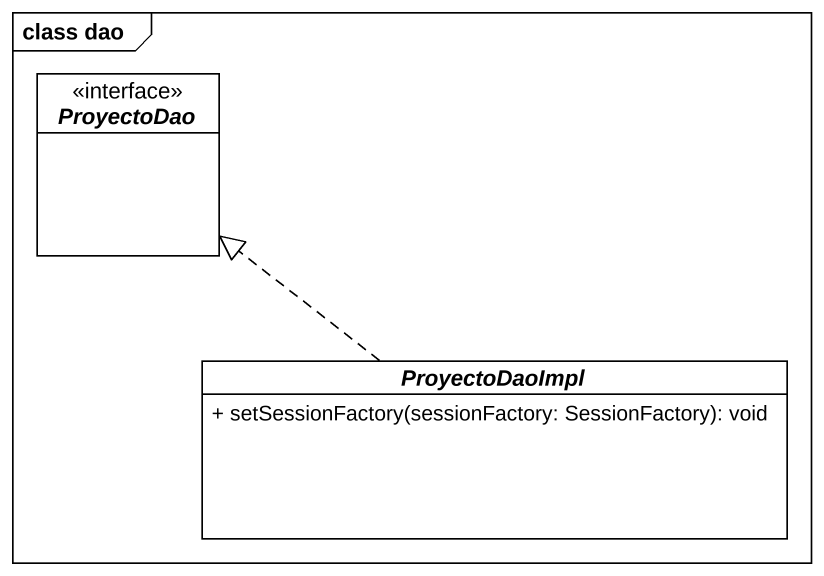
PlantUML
@startuml
mainframe class dao
hide circle
hide empty members
skinparam classAttributeIconSize 0
interface ProyectoDao <<interface>>
abstract class ProyectoDaoImpl {
  + setSessionFactory(sessionFactory: SessionFactory): void
}
ProyectoDaoImpl .up.|> ProyectoDao
@enduml
